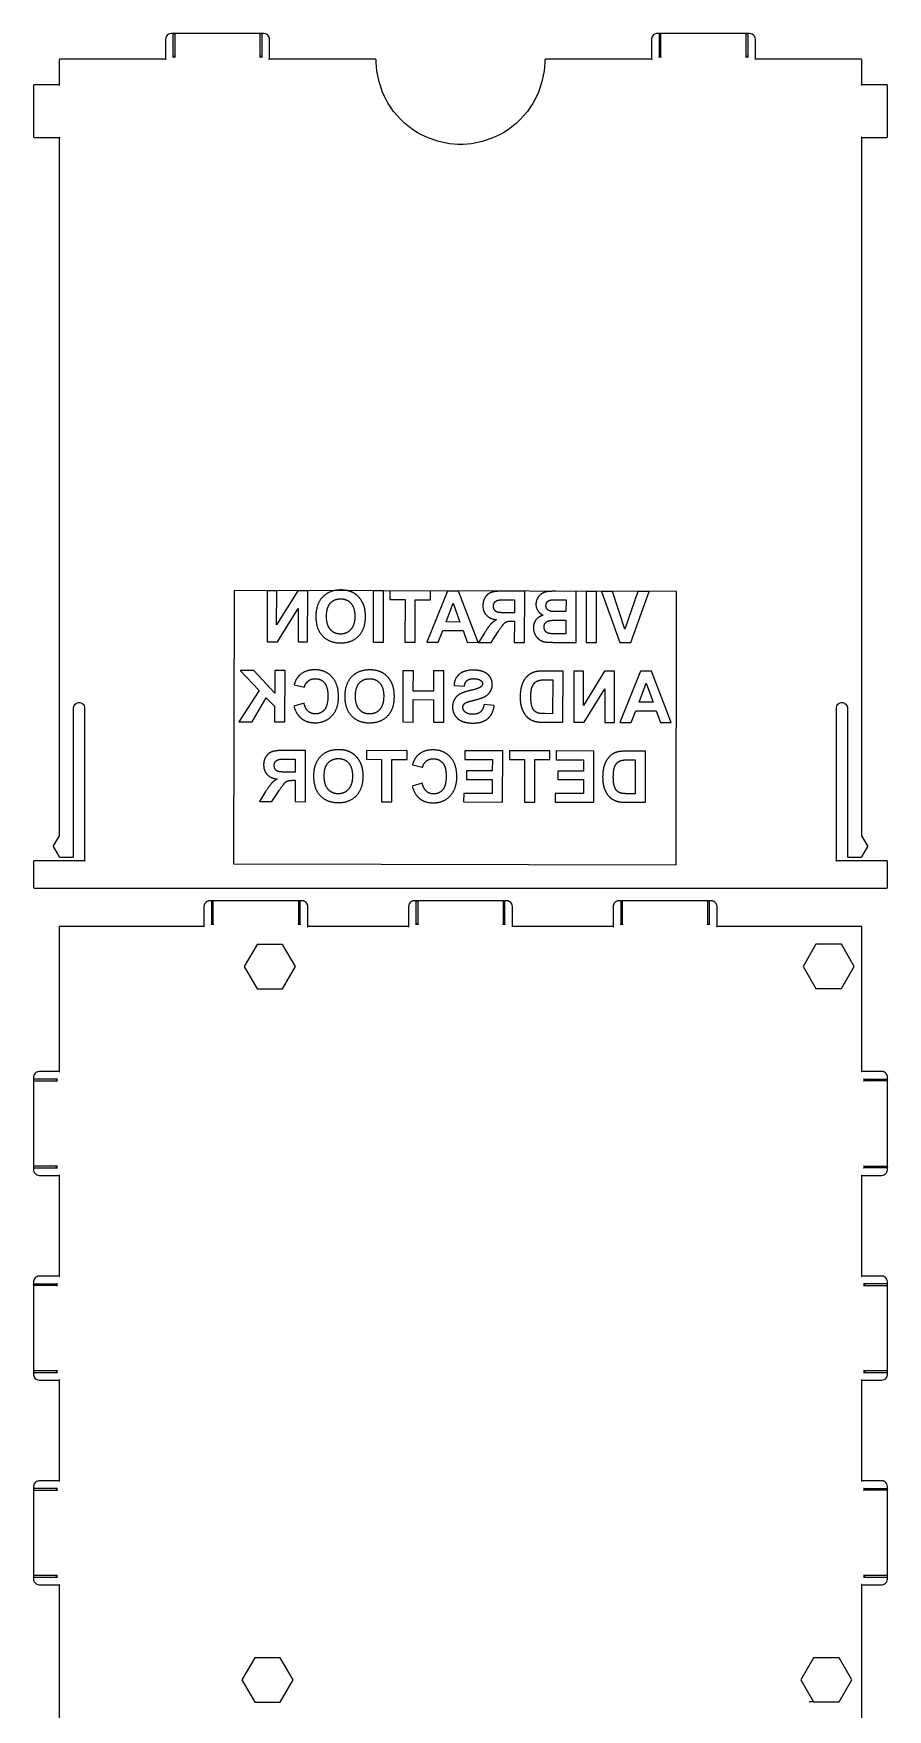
# Model space of a CAD drawing. Header units: millimetres. Extents: x 10 to 212, y 10 to 409.
# Drawn here: x 10 to 110.2, y 212.8 to 409.3 of the extents above; entities that cross this region are included whole.
import ezdxf

# ---------------------------------------------------------------- set-up
doc = ezdxf.new("R2010")
doc.units = ezdxf.units.MM
doc.layers.get('0').update_dxf_attribs({"linetype": 'CONTINUOUS'})

msp = doc.modelspace()

# ---------------------------------------------------------------- linework, layer by layer
for p, q in [((37.41, 343.96), (37.4, 337.96)), ((38.54, 343.96), (37.41, 343.96)), ((38.53, 339.95), (38.54, 343.96)), ((41, 343.95), (38.53, 339.95)), ((42.17, 343.95), (41, 343.95)), ((42.16, 337.95), (42.17, 343.95)), ((49.86, 343.94), (49.85, 337.94)), ((51.07, 343.93), (49.86, 343.94)), ((51.06, 337.93), (51.07, 343.93)), ((56.59, 343.92), (51.82, 343.93)), ((51.82, 343.93), (51.82, 342.92)), ((58.58, 343.92), (56.16, 337.93)), ((56.58, 342.91), (56.59, 343.92)), ((59.86, 343.92), (58.58, 343.92)), ((62.19, 337.91), (59.86, 343.92)), ((51.82, 342.92), (53.59, 342.92)), ((53.59, 342.92), (53.58, 337.93)), ((54.79, 337.93), (54.8, 342.91)), ((54.8, 342.91), (56.58, 342.91)), ((58.4, 340.3), (59.23, 342.52)), ((59.23, 342.52), (60.04, 340.29)), ((67.64, 343.9), (65.09, 343.91)), ((65.48, 342.89), (66.42, 342.89)), ((66.42, 342.89), (66.42, 341.37)), ((67.62, 337.9), (67.64, 343.9)), ((73.69, 343.89), (71.29, 343.9)), ((71.78, 342.9), (72.48, 342.9)), ((72.48, 342.9), (72.47, 341.51)), ((73.68, 337.89), (73.69, 343.89)), ((74.85, 343.89), (74.84, 337.89)), ((76.06, 343.89), (74.85, 343.89)), ((76.05, 337.89), (76.06, 343.89)), ((77.92, 343.88), (76.64, 343.89)), ((76.64, 343.89), (78.78, 337.88)), ((79.39, 339.44), (77.92, 343.88)), ((80.91, 343.88), (79.39, 339.44)), ((80.07, 337.88), (82.23, 343.88)), ((82.23, 343.88), (80.91, 343.88)), ((38.62, 337.96), (41.05, 341.87)), ((41.05, 341.87), (41.04, 337.95)), ((60.04, 340.29), (58.4, 340.3)), ((66.42, 341.37), (65.52, 341.37)), ((66.17, 340.41), (66.42, 340.41)), ((66.42, 340.41), (66.41, 337.91)), ((71.49, 340.51), (72.47, 340.51)), ((72.47, 341.51), (71.68, 341.51)), ((72.47, 340.51), (72.47, 338.91)), ((57.48, 337.92), (58.01, 339.28)), ((58.01, 339.28), (60.41, 339.28)), ((60.41, 339.28), (60.9, 337.92)), ((62.96, 339.08), (62.23, 337.91)), ((63.68, 337.91), (64.56, 339.22)), ((72.47, 338.91), (71.35, 338.91)), ((37.4, 337.96), (38.62, 337.96)), ((41.04, 337.95), (42.16, 337.95)), ((49.85, 337.94), (51.06, 337.93)), ((53.58, 337.93), (54.79, 337.93)), ((56.16, 337.93), (57.48, 337.92)), ((60.9, 337.92), (62.19, 337.91)), ((62.23, 337.91), (63.68, 337.91)), ((66.41, 337.91), (67.62, 337.9)), ((71.64, 337.9), (73.68, 337.89)), ((74.84, 337.89), (76.05, 337.89)), ((78.78, 337.88), (80.07, 337.88)), ((35.85, 334.6), (34.23, 334.6)), ((34.23, 334.6), (36.48, 332.26)), ((38.3, 331.93), (35.85, 334.6)), ((39.51, 334.59), (38.3, 334.59)), ((38.3, 334.59), (38.3, 331.93)), ((39.5, 328.59), (39.51, 334.59)), ((53.35, 334.57), (53.34, 328.57)), ((54.57, 334.56), (53.35, 334.57)), ((54.56, 332.2), (54.57, 334.56)), ((58.15, 334.56), (56.94, 334.56)), ((56.94, 334.56), (56.94, 332.2)), ((58.14, 328.56), (58.15, 334.56)), ((72.13, 334.53), (69.92, 334.54)), ((72.12, 328.53), (72.13, 334.53)), ((73.41, 334.53), (73.4, 328.53)), ((74.53, 334.53), (73.41, 334.53)), ((74.53, 330.52), (74.53, 334.53)), ((76.99, 334.52), (74.53, 330.52)), ((78.17, 334.52), (76.99, 334.52)), ((78.16, 328.52), (78.17, 334.52)), ((81.23, 334.51), (78.81, 328.52)), ((82.51, 334.51), (81.23, 334.51)), ((84.83, 328.51), (82.51, 334.51)), ((36.48, 332.26), (34.09, 328.6)), ((40.58, 332.94), (41.78, 332.65)), ((56.94, 332.2), (54.56, 332.2)), ((59.34, 332.84), (60.55, 332.78)), ((70.37, 333.52), (70.92, 333.52)), ((70.92, 333.52), (70.91, 329.54)), ((74.61, 328.53), (77.04, 332.44)), ((77.04, 332.44), (77.03, 328.52)), ((81.05, 330.89), (81.88, 333.11)), ((81.88, 333.11), (82.69, 330.89)), ((35.66, 328.6), (37.31, 331.41)), ((37.31, 331.41), (38.29, 330.41)), ((38.29, 330.41), (38.29, 328.59)), ((41.74, 330.79), (40.56, 330.42)), ((54.56, 328.56), (54.56, 331.19)), ((54.56, 331.19), (56.93, 331.18)), ((56.93, 331.18), (56.93, 328.56)), ((64.05, 330.5), (62.87, 330.62)), ((82.69, 330.89), (81.05, 330.89)), ((34.09, 328.6), (35.66, 328.6)), ((38.29, 328.59), (39.5, 328.59)), ((53.34, 328.57), (54.56, 328.56)), ((56.93, 328.56), (58.14, 328.56)), ((69.84, 328.54), (72.12, 328.53)), ((70.91, 329.54), (70.01, 329.55)), ((73.4, 328.53), (74.61, 328.53)), ((77.03, 328.52), (78.16, 328.52)), ((78.81, 328.52), (80.13, 328.52)), ((80.13, 328.52), (80.66, 329.88)), ((80.66, 329.88), (83.06, 329.87)), ((83.06, 329.87), (83.55, 328.51)), ((83.55, 328.51), (84.83, 328.51)), ((41.91, 325.22), (39.36, 325.23)), ((41.9, 319.22), (41.91, 325.22)), ((49.07, 325.21), (49.06, 324.2)), ((53.83, 325.2), (49.07, 325.21)), ((53.83, 324.19), (53.83, 325.2)), ((65.05, 325.18), (60.6, 325.19)), ((60.6, 325.19), (60.6, 324.17)), ((65.04, 319.18), (65.05, 325.18)), ((70.6, 325.17), (65.83, 325.18)), ((65.83, 325.18), (65.83, 324.16)), ((70.6, 324.16), (70.6, 325.17)), ((75.76, 325.16), (71.31, 325.17)), ((71.31, 325.17), (71.31, 324.15)), ((75.75, 319.16), (75.76, 325.16)), ((81.82, 325.15), (79.6, 325.15)), ((81.81, 319.15), (81.82, 325.15)), ((39.75, 324.21), (40.7, 324.21)), ((40.7, 322.69), (39.8, 322.69)), ((40.7, 324.21), (40.7, 322.69)), ((49.06, 324.2), (50.84, 324.19)), ((50.84, 324.19), (50.83, 319.21)), ((52.04, 319.2), (52.05, 324.19)), ((52.05, 324.19), (53.83, 324.19)), ((54.46, 323.55), (55.66, 323.26)), ((60.6, 324.17), (63.84, 324.17)), ((63.83, 322.84), (60.82, 322.84)), ((60.82, 322.84), (60.82, 321.83)), ((63.84, 324.17), (63.83, 322.84)), ((65.83, 324.16), (67.61, 324.16)), ((67.61, 324.16), (67.6, 319.18)), ((68.81, 319.17), (68.82, 324.16)), ((68.82, 324.16), (70.6, 324.16)), ((71.31, 324.15), (74.55, 324.15)), ((74.54, 322.82), (71.53, 322.82)), ((71.53, 322.82), (71.53, 321.81)), ((74.55, 324.15), (74.54, 322.82)), ((80.06, 324.14), (80.6, 324.14)), ((80.6, 324.14), (80.6, 320.16)), ((37.24, 320.4), (36.51, 319.23)), ((37.96, 319.23), (38.83, 320.53)), ((40.45, 321.73), (40.69, 321.73)), ((40.69, 321.73), (40.69, 319.23)), ((55.61, 321.4), (54.44, 321.03)), ((60.82, 321.83), (63.83, 321.83)), ((63.83, 321.83), (63.83, 320.19)), ((71.53, 321.81), (74.54, 321.81)), ((74.54, 321.81), (74.54, 320.17)), ((36.51, 319.23), (37.96, 319.23)), ((40.69, 319.23), (41.9, 319.22)), ((50.83, 319.21), (52.04, 319.2)), ((60.48, 320.2), (60.47, 319.19)), ((60.47, 319.19), (65.04, 319.18)), ((63.83, 320.19), (60.48, 320.2)), ((67.6, 319.18), (68.81, 319.17)), ((74.54, 320.17), (71.19, 320.18)), ((71.19, 320.18), (71.19, 319.17)), ((71.19, 319.17), (75.75, 319.16)), ((79.53, 319.15), (81.81, 319.15)), ((80.6, 320.16), (79.69, 320.16)), ((101.79, 297.3), (104.47, 297.3)), ((35.96, 213.65), (38.71, 213.65)), ((101.52, 213.66), (101, 213.66))]:
    msp.add_line(p, q)
for points in [[(14.7, 312.8), (14.7, 330.2), (14.7, 330.28), (14.77, 330.5), (14.79, 330.53), (14.8, 330.55), (14.89, 330.66), (15, 330.75), (15.02, 330.76), (15.05, 330.78), (15.27, 330.85), (15.35, 330.85), (15.43, 330.85), (15.65, 330.78), (15.68, 330.76), (15.7, 330.75), (15.81, 330.66), (15.9, 330.55), (15.91, 330.53), (15.93, 330.5), (16, 330.28), (16, 330.2), (16, 312.3), (16.01, 312.3), (16.04, 312.29), (16.04, 312.26), (16.01, 312.26), (16, 312.29), (16, 312.3), (10.1, 312.3), (10.08, 312.3), (10.03, 312.27), (10, 312.22), (10, 312.2), (10, 309.2), (10, 309.18), (10.03, 309.13), (10.08, 309.1), (10.1, 309.1), (13.1, 309.1), (107.1, 309.1), (110.1, 309.1), (110.12, 309.1), (110.17, 309.13), (110.2, 309.18), (110.2, 309.2), (110.2, 312.2), (110.2, 312.22), (110.17, 312.27), (110.12, 312.3), (110.1, 312.3), (104.2, 312.3), (104.2, 312.29), (104.19, 312.26), (104.16, 312.26), (104.16, 312.29), (104.19, 312.3), (104.2, 312.3), (104.2, 330.2), (104.2, 330.28), (104.27, 330.5), (104.29, 330.53), (104.3, 330.55), (104.39, 330.66), (104.5, 330.75), (104.52, 330.76), (104.55, 330.78), (104.78, 330.85), (104.85, 330.85), (104.93, 330.85), (105.15, 330.78), (105.17, 330.76), (105.2, 330.75), (105.31, 330.66), (105.4, 330.55), (105.41, 330.53), (105.43, 330.5), (105.5, 330.28), (105.5, 330.2), (105.5, 312.8), (105.5, 312.78), (105.53, 312.73), (105.58, 312.7), (105.6, 312.7), (107.1, 312.7), (107.12, 312.7), (107.18, 312.74), (107.19, 312.75), (107.88, 313.95), (107.88, 313.96), (107.88, 314.04), (107.88, 314.05), (107.2, 315.23), (107.19, 315.23), (107.2, 315.23), (107.2, 315.23), (107.2, 397.1), (110.1, 397.1), (110.12, 397.1), (110.17, 397.13), (110.2, 397.19), (110.2, 397.2), (110.2, 403.2), (110.2, 403.22), (110.17, 403.27), (110.12, 403.3), (110.1, 403.3), (107.2, 403.3), (107.2, 403.29), (107.19, 403.26), (107.16, 403.26), (107.16, 403.29), (107.19, 403.3), (107.2, 403.3), (107.2, 406.2), (107.2, 406.22), (107.17, 406.27), (107.12, 406.3), (107.1, 406.3), (94.7, 406.3), (94.7, 408.6), (94.7, 408.64), (94.68, 408.78), (94.62, 408.92), (94.61, 408.95), (94.59, 408.98), (94.49, 409.1), (94.38, 409.19), (94.35, 409.21), (94.32, 409.22), (94.18, 409.28), (94.04, 409.3), (94, 409.3), (93.7, 409.3), (93.72, 409.3), (93.77, 409.27), (93.8, 409.22), (93.8, 409.2), (93.8, 406.5), (93.8, 406.51), (93.79, 406.55), (93.79, 406.55), (93.78, 406.56), (93.75, 406.58), (93.75, 406.59), (93.75, 406.59), (93.71, 406.6), (93.7, 406.6), (93.69, 406.6), (93.65, 406.59), (93.65, 406.59), (93.65, 406.58), (93.61, 406.56), (93.61, 406.55), (93.61, 406.55), (93.6, 406.51), (93.6, 406.5), (93.6, 409.2), (93.6, 409.22), (93.63, 409.27), (93.68, 409.3), (93.7, 409.3), (83.5, 409.3), (83.2, 409.3), (83.11, 409.3), (82.88, 409.22), (82.85, 409.21), (82.82, 409.19), (82.7, 409.1), (82.61, 408.98), (82.59, 408.95), (82.58, 408.92), (82.5, 408.68), (82.5, 408.6), (82.5, 406.3), (82.51, 406.3), (82.54, 406.29), (82.54, 406.26), (82.51, 406.26), (82.5, 406.29), (82.5, 406.3), (70.1, 406.3), (70.08, 406.3), (70.03, 406.27), (70, 406.22), (70, 406.2), (70, 405.88), (69.91, 404.91), (69.66, 403.64), (69.25, 402.41), (68.83, 401.53), (68.67, 401.25), (68.59, 401.11), (68.33, 400.7), (67.95, 400.17), (67.54, 399.67), (67.1, 399.2), (66.63, 398.76), (66.13, 398.35), (65.6, 397.97), (65.19, 397.71), (65.05, 397.63), (64.77, 397.46), (63.89, 397.05), (62.66, 396.64), (61.39, 396.38), (60.42, 396.3), (60.1, 396.3), (59.78, 396.3), (58.8, 396.38), (57.54, 396.64), (56.31, 397.05), (55.43, 397.46), (55.15, 397.63), (55.01, 397.71), (54.6, 397.97), (54.07, 398.35), (53.57, 398.76), (53.1, 399.2), (52.66, 399.67), (52.25, 400.17), (51.87, 400.7), (51.61, 401.11), (51.53, 401.25), (51.36, 401.53), (50.95, 402.41), (50.54, 403.64), (50.28, 404.91), (50.2, 405.88), (50.2, 406.2), (50.2, 406.22), (50.17, 406.27), (50.12, 406.3), (50.1, 406.3), (37.7, 406.3), (37.7, 406.29), (37.69, 406.26), (37.66, 406.26), (37.66, 406.29), (37.69, 406.3), (37.7, 406.3), (37.7, 408.6), (37.7, 408.64), (37.68, 408.78), (37.62, 408.92), (37.61, 408.95), (37.59, 408.98), (37.49, 409.1), (37.38, 409.19), (37.35, 409.21), (37.32, 409.22), (37.08, 409.3), (37, 409.3), (36.7, 409.3), (36.72, 409.3), (36.77, 409.27), (36.8, 409.22), (36.8, 409.2), (36.8, 406.5), (36.8, 406.51), (36.79, 406.55), (36.79, 406.55), (36.78, 406.56), (36.75, 406.58), (36.75, 406.59), (36.75, 406.59), (36.71, 406.6), (36.7, 406.6), (36.69, 406.6), (36.65, 406.59), (36.65, 406.59), (36.65, 406.58), (36.61, 406.56), (36.61, 406.55), (36.61, 406.55), (36.6, 406.51), (36.6, 406.5), (36.6, 409.2), (36.6, 409.22), (36.63, 409.27), (36.68, 409.3), (36.7, 409.3), (26.5, 409.3), (26.52, 409.3), (26.57, 409.27), (26.6, 409.22), (26.6, 409.2), (26.6, 406.5), (26.6, 406.51), (26.59, 406.55), (26.59, 406.55), (26.58, 406.56), (26.55, 406.58), (26.55, 406.59), (26.55, 406.59), (26.51, 406.6), (26.5, 406.6), (26.49, 406.6), (26.45, 406.59), (26.45, 406.59), (26.45, 406.58), (26.41, 406.56), (26.41, 406.55), (26.41, 406.55), (26.4, 406.51), (26.4, 406.5), (26.4, 409.2), (26.4, 409.22), (26.43, 409.27), (26.48, 409.3), (26.5, 409.3), (26.2, 409.3), (26.11, 409.3), (25.88, 409.22), (25.85, 409.21), (25.82, 409.19), (25.7, 409.1), (25.61, 408.98), (25.59, 408.95), (25.58, 408.92), (25.52, 408.78), (25.5, 408.64), (25.5, 408.6), (25.5, 406.3), (25.51, 406.3), (25.54, 406.29), (25.54, 406.26), (25.51, 406.26), (25.5, 406.29), (25.5, 406.3), (13.1, 406.3), (13.08, 406.3), (13.03, 406.27), (13, 406.22), (13, 406.2), (13, 403.3), (10.1, 403.3), (10.08, 403.3), (10.03, 403.27), (10, 403.22), (10, 403.2), (10, 397.2), (10, 397.19), (10.03, 397.13), (10.08, 397.1), (10.1, 397.1), (13, 397.1), (13, 397.11), (13.01, 397.14), (13.04, 397.14), (13.04, 397.12), (13.01, 397.1), (13, 397.1), (13, 315.23), (12.32, 314.05), (12.32, 314.04), (12.32, 313.96), (12.32, 313.95), (13.01, 312.75), (13.02, 312.74), (13.08, 312.7), (13.1, 312.7), (14.6, 312.7), (14.62, 312.7), (14.67, 312.73), (14.7, 312.78)], [(83.43, 409.27), (83.4, 409.22), (83.4, 409.2), (83.4, 406.5), (83.4, 406.51), (83.41, 406.55), (83.41, 406.55), (83.41, 406.56), (83.45, 406.58), (83.45, 406.59), (83.45, 406.59), (83.49, 406.6), (83.5, 406.6), (83.51, 406.6), (83.55, 406.59), (83.55, 406.59), (83.55, 406.58), (83.58, 406.56), (83.59, 406.55), (83.59, 406.55), (83.6, 406.51), (83.6, 406.5), (83.6, 409.2), (83.6, 409.22), (83.57, 409.27), (83.52, 409.3), (83.5, 409.3), (83.48, 409.3)], [(94.7, 406.3), (94.69, 406.3), (94.66, 406.29), (94.66, 406.26), (94.68, 406.26), (94.7, 406.29)], [(13.01, 403.3), (13, 403.3), (13, 403.29), (13.01, 403.26), (13.04, 403.26), (13.04, 403.29)], [(107.19, 397.1), (107.2, 397.1), (107.2, 397.11), (107.19, 397.14), (107.16, 397.14), (107.16, 397.12)], [(33.48, 311.92), (85.39, 311.82), (85.45, 343.87), (33.54, 343.97)], [(13, 315.23), (13, 315.23), (13, 315.23)], [(31.08, 304.85), (31.09, 304.85), (31.09, 304.85), (31.1, 304.81), (31.1, 304.8), (31.1, 307.5), (31.1, 307.52), (31.07, 307.57), (31.02, 307.6), (31, 307.6), (30.98, 307.6), (30.93, 307.57), (30.9, 307.52), (30.9, 307.5), (30.9, 304.8), (30.9, 304.81), (30.91, 304.85), (30.91, 304.85), (30.91, 304.85), (30.95, 304.88), (30.95, 304.89), (30.95, 304.89), (30.99, 304.9), (31, 304.9), (31.01, 304.9), (31.05, 304.89), (31.05, 304.89), (31.05, 304.88)], [(41.19, 304.9), (41.2, 304.9), (41.21, 304.9), (41.25, 304.89), (41.25, 304.89), (41.25, 304.88), (41.28, 304.85), (41.29, 304.85), (41.29, 304.85), (41.3, 304.81), (41.3, 304.8), (41.3, 307.5), (41.3, 307.52), (41.27, 307.57), (41.22, 307.6), (41.2, 307.6), (41.18, 307.6), (41.13, 307.57), (41.1, 307.52), (41.1, 307.5), (41.1, 304.8), (41.1, 304.81), (41.11, 304.85), (41.11, 304.85), (41.12, 304.85), (41.15, 304.88), (41.15, 304.89), (41.15, 304.89)], [(65.19, 304.9), (65.2, 304.9), (65.21, 304.9), (65.25, 304.89), (65.25, 304.89), (65.25, 304.88), (65.28, 304.85), (65.29, 304.85), (65.29, 304.85), (65.3, 304.81), (65.3, 304.8), (65.3, 307.5), (65.3, 307.52), (65.27, 307.57), (65.22, 307.6), (65.2, 307.6), (65.18, 307.6), (65.13, 307.57), (65.1, 307.52), (65.1, 307.5), (65.1, 304.8), (65.1, 304.81), (65.11, 304.85), (65.11, 304.85), (65.11, 304.85), (65.15, 304.88), (65.15, 304.89), (65.15, 304.89)], [(89.18, 307.6), (89.13, 307.57), (89.1, 307.52), (89.1, 307.5), (89.1, 304.8), (89.1, 304.81), (89.11, 304.85), (89.11, 304.85), (89.11, 304.85), (89.15, 304.88), (89.15, 304.89), (89.15, 304.89), (89.19, 304.9), (89.2, 304.9), (89.21, 304.9), (89.25, 304.89), (89.25, 304.89), (89.25, 304.88), (89.28, 304.85), (89.29, 304.85), (89.29, 304.85), (89.3, 304.81), (89.3, 304.8), (89.3, 307.5), (89.3, 307.52), (89.27, 307.57), (89.22, 307.6), (89.2, 307.6)], [(42.2, 304.6), (42.19, 304.6), (42.16, 304.59), (42.16, 304.56), (42.18, 304.56), (42.2, 304.59)], [(66.16, 304.59), (66.16, 304.56), (66.18, 304.56), (66.2, 304.59), (66.2, 304.6), (66.19, 304.6)], [(78.04, 304.56), (78.04, 304.59), (78.01, 304.6), (78, 304.6), (78, 304.59), (78.01, 304.56)], [(36.23, 297.28), (39.23, 297.28), (40.73, 299.88), (39.23, 302.48), (36.23, 302.48), (34.73, 299.88)], [(39.23, 302.48), (36.23, 302.48), (34.73, 299.88), (36.23, 297.28), (39.23, 297.28), (40.73, 299.88)], [(101.79, 297.3), (104.79, 297.3), (106.29, 299.9), (104.79, 302.5), (101.79, 302.5), (100.29, 299.9)], [(13, 287.6), (13, 287.59), (13.01, 287.56), (13.04, 287.56), (13.04, 287.59), (13.01, 287.6)], [(12.71, 276.45), (12.71, 276.45), (12.72, 276.45), (12.75, 276.49), (12.75, 276.49), (12.75, 276.49), (12.79, 276.5), (12.8, 276.5), (10.1, 276.5), (10.08, 276.5), (10.03, 276.47), (10, 276.42), (10, 276.4), (10, 276.38), (10.03, 276.33), (10.08, 276.3), (10.1, 276.3), (12.8, 276.3), (12.79, 276.3), (12.75, 276.31), (12.75, 276.31), (12.75, 276.32), (12.72, 276.35), (12.71, 276.35), (12.71, 276.35), (12.7, 276.39), (12.7, 276.4), (12.7, 276.41)], [(13, 275.4), (13.01, 275.4), (13.04, 275.42), (13.04, 275.44), (13.01, 275.44), (13, 275.41)], [(107.41, 262.5), (107.4, 262.5), (110.1, 262.5), (110.12, 262.5), (110.17, 262.53), (110.2, 262.58), (110.2, 262.6), (110.2, 262.62), (110.17, 262.67), (110.12, 262.7), (110.1, 262.7), (107.4, 262.7), (107.41, 262.7), (107.45, 262.69), (107.45, 262.69), (107.45, 262.68), (107.48, 262.65), (107.49, 262.65), (107.49, 262.65), (107.5, 262.61), (107.5, 262.6), (107.5, 262.59), (107.49, 262.55), (107.49, 262.55), (107.48, 262.55), (107.45, 262.52), (107.45, 262.51), (107.45, 262.51)], [(10.1, 252.3), (12.8, 252.3), (12.79, 252.3), (12.75, 252.31), (12.75, 252.31), (12.75, 252.32), (12.72, 252.35), (12.71, 252.35), (12.71, 252.36), (12.7, 252.39), (12.7, 252.4), (12.7, 252.41), (12.71, 252.45), (12.71, 252.45), (12.72, 252.45), (12.75, 252.49), (12.75, 252.49), (12.75, 252.49), (12.79, 252.5), (12.8, 252.5), (10.1, 252.5), (10.08, 252.5), (10.03, 252.47), (10, 252.42), (10, 252.4), (10, 252.38), (10.03, 252.33), (10.08, 252.3)], [(12.7, 238.6), (12.7, 238.61), (12.71, 238.65), (12.71, 238.65), (12.72, 238.65), (12.75, 238.69), (12.75, 238.69), (12.75, 238.69), (12.79, 238.7), (12.8, 238.7), (10.1, 238.7), (10.08, 238.7), (10.03, 238.67), (10, 238.62), (10, 238.6), (10, 238.58), (10.03, 238.53), (10.08, 238.5), (10.1, 238.5), (12.8, 238.5), (12.79, 238.5), (12.75, 238.51), (12.75, 238.51), (12.75, 238.52), (12.72, 238.55), (12.71, 238.55), (12.71, 238.55), (12.7, 238.59)], [(110.2, 228.42), (110.17, 228.47), (110.12, 228.5), (110.1, 228.5), (107.4, 228.5), (107.41, 228.5), (107.45, 228.49), (107.45, 228.49), (107.45, 228.49), (107.48, 228.45), (107.49, 228.45), (107.49, 228.45), (107.5, 228.41), (107.5, 228.4), (107.5, 228.39), (107.49, 228.35), (107.49, 228.35), (107.48, 228.35), (107.45, 228.32), (107.45, 228.31), (107.45, 228.31), (107.41, 228.3), (107.4, 228.3), (110.1, 228.3), (110.12, 228.3), (110.17, 228.33), (110.2, 228.38), (110.2, 228.4)], [(107.16, 227.42), (107.19, 227.4), (107.2, 227.4), (107.2, 227.41), (107.19, 227.44), (107.16, 227.44)], [(35.96, 213.65), (38.96, 213.65), (40.46, 216.25), (38.96, 218.85), (35.96, 218.85), (34.46, 216.25)], [(101.52, 213.66), (104.52, 213.66), (106.02, 216.26), (104.52, 218.85), (101.52, 218.85), (100.02, 216.26)]]:
    msp.add_lwpolyline(points, close=True)
msp.add_lwpolyline([(107.2, 210.5), (107.2, 227.4), (109.5, 227.4), (109.55, 227.4), (109.68, 227.43), (109.82, 227.48), (109.85, 227.49), (109.88, 227.51), (110, 227.61), (110.09, 227.72), (110.11, 227.75), (110.12, 227.78), (110.18, 227.92), (110.2, 228.06), (110.2, 228.1), (110.2, 228.4), (110.2, 238.6), (110.2, 238.58), (110.17, 238.53), (110.12, 238.5), (110.1, 238.5), (107.4, 238.5), (107.41, 238.5), (107.45, 238.51), (107.45, 238.51), (107.45, 238.52), (107.48, 238.55), (107.49, 238.55), (107.49, 238.55), (107.5, 238.59), (107.5, 238.6), (107.5, 238.61), (107.49, 238.65), (107.49, 238.65), (107.48, 238.65), (107.45, 238.69), (107.45, 238.69), (107.45, 238.69), (107.41, 238.7), (107.4, 238.7), (110.1, 238.7), (110.12, 238.7), (110.17, 238.67), (110.2, 238.62), (110.2, 238.6), (110.2, 238.9), (110.2, 238.94), (110.18, 239.08), (110.12, 239.22), (110.11, 239.25), (110.09, 239.28), (110, 239.4), (109.88, 239.49), (109.85, 239.51), (109.82, 239.52), (109.68, 239.58), (109.55, 239.6), (109.5, 239.6), (107.2, 239.6), (107.19, 239.6), (107.16, 239.59), (107.16, 239.56), (107.19, 239.56), (107.2, 239.59), (107.2, 239.6), (107.2, 251.4), (107.2, 251.41), (107.19, 251.44), (107.16, 251.44), (107.16, 251.42), (107.19, 251.4), (107.2, 251.4), (109.5, 251.4), (109.55, 251.4), (109.68, 251.42), (109.82, 251.48), (109.85, 251.49), (109.88, 251.51), (110, 251.6), (110.09, 251.72), (110.11, 251.75), (110.12, 251.78), (110.2, 252.02), (110.2, 252.1), (110.2, 252.4), (110.2, 252.42), (110.17, 252.47), (110.12, 252.5), (110.1, 252.5), (107.4, 252.5), (107.41, 252.5), (107.45, 252.49), (107.45, 252.49), (107.45, 252.49), (107.48, 252.45), (107.49, 252.45), (107.49, 252.45), (107.5, 252.41), (107.5, 252.4), (107.5, 252.39), (107.49, 252.36), (107.49, 252.35), (107.48, 252.35), (107.45, 252.32), (107.45, 252.31), (107.45, 252.31), (107.41, 252.3), (107.4, 252.3), (110.1, 252.3), (110.12, 252.3), (110.17, 252.33), (110.2, 252.38), (110.2, 252.4), (110.2, 262.6), (110.2, 262.9), (110.2, 262.94), (110.18, 263.08), (110.12, 263.22), (110.11, 263.25), (110.09, 263.28), (110, 263.4), (109.88, 263.49), (109.85, 263.51), (109.82, 263.52), (109.68, 263.58), (109.55, 263.6), (109.5, 263.6), (107.2, 263.6), (107.19, 263.6), (107.16, 263.59), (107.16, 263.56), (107.19, 263.56), (107.2, 263.59), (107.2, 263.6), (107.2, 275.4), (107.19, 275.4), (107.16, 275.42), (107.16, 275.44), (107.19, 275.44), (107.2, 275.41), (107.2, 275.4), (109.5, 275.4), (109.55, 275.4), (109.68, 275.42), (109.82, 275.48), (109.85, 275.49), (109.88, 275.51), (110, 275.61), (110.09, 275.72), (110.11, 275.75), (110.12, 275.78), (110.18, 275.92), (110.2, 276.06), (110.2, 276.1), (110.2, 276.4), (110.2, 276.38), (110.17, 276.33), (110.12, 276.3), (110.1, 276.3), (107.4, 276.3), (107.41, 276.3), (107.45, 276.31), (107.45, 276.31), (107.45, 276.32), (107.48, 276.35), (107.49, 276.35), (107.49, 276.35), (107.5, 276.39), (107.5, 276.4), (107.5, 276.41), (107.49, 276.45), (107.49, 276.45), (107.48, 276.45), (107.45, 276.49), (107.45, 276.49), (107.45, 276.49), (107.41, 276.5), (107.4, 276.5), (110.1, 276.5), (110.12, 276.5), (110.17, 276.47), (110.2, 276.42), (110.2, 276.4), (110.2, 286.6), (110.2, 286.58), (110.17, 286.53), (110.12, 286.5), (110.1, 286.5), (107.4, 286.5), (107.41, 286.5), (107.45, 286.51), (107.45, 286.51), (107.45, 286.52), (107.48, 286.55), (107.49, 286.55), (107.49, 286.56), (107.5, 286.59), (107.5, 286.6), (107.5, 286.61), (107.49, 286.65), (107.49, 286.65), (107.48, 286.65), (107.45, 286.69), (107.45, 286.69), (107.45, 286.69), (107.41, 286.7), (107.4, 286.7), (110.1, 286.7), (110.12, 286.7), (110.17, 286.67), (110.2, 286.62), (110.2, 286.6), (110.2, 286.9), (110.2, 286.99), (110.12, 287.23), (110.11, 287.25), (110.09, 287.28), (110, 287.39), (109.88, 287.49), (109.85, 287.51), (109.82, 287.52), (109.68, 287.58), (109.55, 287.6), (109.5, 287.6), (107.2, 287.6), (107.2, 287.59), (107.19, 287.56), (107.16, 287.56), (107.16, 287.59), (107.19, 287.6), (107.2, 287.6), (107.2, 304.5), (107.2, 304.52), (107.17, 304.57), (107.12, 304.6), (107.1, 304.6), (90.2, 304.6), (90.2, 304.59), (90.18, 304.56), (90.16, 304.56), (90.16, 304.59), (90.19, 304.6), (90.2, 304.6), (90.2, 306.9), (90.2, 306.95), (90.17, 307.08), (90.12, 307.22), (90.11, 307.25), (90.09, 307.28), (89.99, 307.39), (89.88, 307.49), (89.85, 307.51), (89.82, 307.52), (89.68, 307.58), (89.54, 307.6), (89.5, 307.6), (89.2, 307.6), (79, 307.6), (78.98, 307.6), (78.93, 307.57), (78.9, 307.52), (78.9, 307.5), (78.9, 304.8), (78.9, 304.81), (78.91, 304.85), (78.91, 304.85), (78.91, 304.85), (78.95, 304.88), (78.95, 304.89), (78.95, 304.89), (78.99, 304.9), (79, 304.9), (79.01, 304.9), (79.05, 304.89), (79.05, 304.89), (79.05, 304.88), (79.08, 304.85), (79.09, 304.85), (79.09, 304.85), (79.1, 304.81), (79.1, 304.8), (79.1, 307.5), (79.1, 307.52), (79.07, 307.57), (79.02, 307.6), (79, 307.6), (78.7, 307.6), (78.65, 307.6), (78.52, 307.58), (78.38, 307.52), (78.35, 307.51), (78.32, 307.49), (78.21, 307.39), (78.11, 307.28), (78.09, 307.25), (78.08, 307.22), (78.02, 307.08), (78, 306.95), (78, 306.9), (78, 304.6), (66.2, 304.6), (66.2, 306.9), (66.2, 306.95), (66.17, 307.08), (66.12, 307.22), (66.11, 307.25), (66.09, 307.28), (65.99, 307.39), (65.88, 307.49), (65.85, 307.51), (65.82, 307.52), (65.68, 307.58), (65.54, 307.6), (65.5, 307.6), (65.2, 307.6), (55, 307.6), (55.02, 307.6), (55.07, 307.57), (55.1, 307.52), (55.1, 307.5), (55.1, 304.8), (55.1, 304.81), (55.09, 304.85), (55.09, 304.85), (55.08, 304.85), (55.05, 304.88), (55.05, 304.89), (55.05, 304.89), (55.01, 304.9), (55, 304.9), (54.99, 304.9), (54.95, 304.89), (54.95, 304.89), (54.95, 304.88), (54.91, 304.85), (54.91, 304.85), (54.91, 304.85), (54.9, 304.81), (54.9, 304.8), (54.9, 307.5), (54.9, 307.52), (54.93, 307.57), (54.98, 307.6), (55, 307.6), (54.7, 307.6), (54.65, 307.6), (54.52, 307.58), (54.38, 307.52), (54.35, 307.51), (54.32, 307.49), (54.21, 307.39), (54.11, 307.28), (54.09, 307.25), (54.08, 307.22), (54.02, 307.08), (54, 306.95), (54, 306.9), (54, 304.6), (54, 304.59), (54.01, 304.56), (54.04, 304.56), (54.04, 304.59), (54.01, 304.6), (54, 304.6), (42.2, 304.6), (42.2, 306.9), (42.2, 306.95), (42.17, 307.08), (42.12, 307.22), (42.11, 307.25), (42.09, 307.28), (41.99, 307.39), (41.88, 307.49), (41.85, 307.51), (41.82, 307.52), (41.68, 307.58), (41.54, 307.6), (41.5, 307.6), (41.2, 307.6), (31, 307.6), (30.7, 307.6), (30.65, 307.6), (30.52, 307.58), (30.38, 307.52), (30.35, 307.51), (30.32, 307.49), (30.21, 307.39), (30.11, 307.28), (30.09, 307.25), (30.08, 307.22), (30.02, 307.08), (30, 306.95), (30, 306.9), (30, 304.6), (30, 304.59), (30.01, 304.56), (30.04, 304.56), (30.04, 304.59), (30.01, 304.6), (30, 304.6), (13.1, 304.6), (13.08, 304.6), (13.03, 304.57), (13, 304.52), (13, 304.5), (13, 287.6), (10.7, 287.6), (10.61, 287.6), (10.38, 287.52), (10.35, 287.51), (10.32, 287.49), (10.2, 287.39), (10.11, 287.28), (10.09, 287.25), (10.08, 287.23), (10, 286.98), (10, 286.9), (10, 286.6), (10, 286.58), (10.03, 286.53), (10.08, 286.5), (10.1, 286.5), (12.8, 286.5), (12.79, 286.5), (12.75, 286.51), (12.75, 286.51), (12.75, 286.52), (12.72, 286.55), (12.71, 286.55), (12.71, 286.56), (12.7, 286.59), (12.7, 286.6), (12.7, 286.61), (12.71, 286.65), (12.71, 286.65), (12.72, 286.65), (12.75, 286.69), (12.75, 286.69), (12.75, 286.69), (12.79, 286.7), (12.8, 286.7), (10.1, 286.7), (10.08, 286.7), (10.03, 286.67), (10, 286.62), (10, 286.6), (10, 276.4), (10, 276.1), (10, 276.06), (10.02, 275.92), (10.08, 275.78), (10.09, 275.75), (10.11, 275.72), (10.2, 275.61), (10.32, 275.51), (10.35, 275.49), (10.38, 275.48), (10.52, 275.42), (10.65, 275.4), (10.7, 275.4), (13, 275.4), (13, 263.6), (13, 263.59), (13.01, 263.56), (13.04, 263.56), (13.04, 263.59), (13.01, 263.6), (13, 263.6), (10.7, 263.6), (10.65, 263.6), (10.52, 263.58), (10.38, 263.52), (10.35, 263.51), (10.32, 263.49), (10.2, 263.4), (10.11, 263.28), (10.09, 263.25), (10.08, 263.22), (10, 262.98), (10, 262.9), (10, 262.6), (10, 262.62), (10.03, 262.67), (10.08, 262.7), (10.1, 262.7), (12.8, 262.7), (12.79, 262.7), (12.75, 262.69), (12.75, 262.69), (12.75, 262.68), (12.72, 262.65), (12.71, 262.65), (12.71, 262.65), (12.7, 262.61), (12.7, 262.6), (12.7, 262.59), (12.71, 262.55), (12.71, 262.55), (12.72, 262.55), (12.75, 262.52), (12.75, 262.51), (12.75, 262.51), (12.79, 262.5), (12.8, 262.5), (10.1, 262.5), (10.08, 262.5), (10.03, 262.53), (10, 262.58), (10, 262.6), (10, 252.4), (10, 252.1), (10, 252.01), (10.08, 251.78), (10.09, 251.75), (10.11, 251.72), (10.2, 251.6), (10.32, 251.51), (10.35, 251.49), (10.38, 251.48), (10.52, 251.42), (10.65, 251.4), (10.7, 251.4), (13, 251.4), (13.01, 251.4), (13.04, 251.42), (13.04, 251.44), (13.01, 251.44), (13, 251.41), (13, 251.4), (13, 239.6), (13.01, 239.6), (13.04, 239.59), (13.04, 239.56), (13.01, 239.56), (13, 239.59), (13, 239.6), (10.7, 239.6), (10.61, 239.6), (10.38, 239.52), (10.35, 239.51), (10.32, 239.49), (10.2, 239.4), (10.11, 239.28), (10.09, 239.25), (10.08, 239.22), (10, 238.98), (10, 238.9), (10, 238.6), (10, 228.4), (10, 228.38), (10.03, 228.33), (10.08, 228.3), (10.1, 228.3), (12.8, 228.3), (12.79, 228.3), (12.75, 228.31), (12.75, 228.31), (12.75, 228.32), (12.72, 228.35), (12.71, 228.35), (12.71, 228.35), (12.7, 228.39), (12.7, 228.4), (12.7, 228.41), (12.71, 228.45), (12.71, 228.45), (12.72, 228.45), (12.75, 228.49), (12.75, 228.49), (12.75, 228.49), (12.79, 228.5), (12.8, 228.5), (10.1, 228.5), (10.08, 228.5), (10.03, 228.47), (10, 228.42), (10, 228.4), (10, 228.1), (10, 228.06), (10.02, 227.92), (10.08, 227.78), (10.09, 227.75), (10.11, 227.72), (10.2, 227.61), (10.32, 227.51), (10.35, 227.49), (10.38, 227.48), (10.52, 227.43), (10.65, 227.4), (10.7, 227.4), (13, 227.4), (13, 227.41), (13.01, 227.44), (13.04, 227.44), (13.04, 227.42), (13.01, 227.4), (13, 227.4), (13, 210.5)])
for points in [[(46.05, 344.05), (44.72, 344.05), (43.93, 343.23)], [(47.34, 343.81), (46.78, 344.05), (46.05, 344.05)], [(43.93, 343.23), (43.13, 342.41), (43.13, 340.94)], [(44.38, 340.97), (44.38, 342), (44.83, 342.51)], [(44.83, 342.51), (45.29, 343.01), (46.04, 343.01)], [(46.04, 343.01), (46.79, 343.01), (47.24, 342.5)], [(47.24, 342.5), (47.7, 341.98), (47.7, 340.95)], [(48.12, 343.27), (47.76, 343.63), (47.34, 343.81)], [(48.68, 342.44), (48.47, 342.9), (48.12, 343.27)], [(48.95, 340.9), (48.95, 341.82), (48.68, 342.44)], [(62.99, 343.18), (62.73, 342.76), (62.73, 342.23)], [(62.73, 342.23), (62.72, 341.56), (63.12, 341.12)], [(63.69, 343.75), (63.25, 343.59), (62.99, 343.18)], [(65.09, 343.91), (64.12, 343.91), (63.69, 343.75)], [(63.97, 342.15), (63.97, 342.45), (64.14, 342.64)], [(64.1, 341.7), (63.97, 341.88), (63.97, 342.15)], [(64.14, 342.64), (64.3, 342.83), (64.59, 342.87)], [(64.59, 342.87), (64.74, 342.89), (65.48, 342.89)], [(69.14, 343.09), (68.96, 342.78), (68.95, 342.39)], [(68.95, 342.39), (68.95, 341.97), (69.18, 341.62)], [(69.6, 343.59), (69.32, 343.41), (69.14, 343.09)], [(70.23, 343.84), (69.88, 343.78), (69.6, 343.59)], [(70.13, 342.22), (70.13, 342.5), (70.29, 342.67)], [(70.31, 341.75), (70.13, 341.93), (70.13, 342.22)], [(71.29, 343.9), (70.58, 343.9), (70.23, 343.84)], [(70.29, 342.67), (70.44, 342.84), (70.74, 342.88)], [(70.74, 342.88), (70.92, 342.9), (71.78, 342.9)], [(43.13, 340.94), (43.12, 339.49), (43.91, 338.67)], [(44.84, 339.4), (44.38, 339.92), (44.38, 340.97)], [(47.7, 340.95), (47.7, 339.93), (47.22, 339.4)], [(48.15, 338.65), (48.94, 339.47), (48.95, 340.9)], [(63.66, 340.06), (63.4, 339.78), (62.96, 339.08)], [(63.12, 341.12), (63.52, 340.67), (64.31, 340.56)], [(64.31, 340.56), (63.91, 340.33), (63.66, 340.06)], [(64.43, 341.45), (64.22, 341.52), (64.1, 341.7)], [(65.52, 341.37), (64.65, 341.37), (64.43, 341.45)], [(64.56, 339.22), (65.03, 339.91), (65.2, 340.1)], [(65.2, 340.1), (65.37, 340.28), (65.56, 340.35)], [(65.56, 340.35), (65.75, 340.41), (66.17, 340.41)], [(68.95, 340.55), (68.66, 340.16), (68.65, 339.64)], [(69.8, 341.09), (69.25, 340.93), (68.95, 340.55)], [(69.18, 341.62), (69.41, 341.27), (69.8, 341.09)], [(69.91, 339.7), (69.91, 339.97), (70.04, 340.15)], [(70.04, 340.15), (70.17, 340.34), (70.42, 340.43)], [(70.8, 341.53), (70.49, 341.57), (70.31, 341.75)], [(70.42, 340.43), (70.67, 340.51), (71.49, 340.51)], [(71.68, 341.51), (70.97, 341.51), (70.8, 341.53)], [(43.91, 338.67), (44.7, 337.84), (46.02, 337.84)], [(46.03, 338.88), (45.3, 338.88), (44.84, 339.4)], [(46.02, 337.84), (47.36, 337.84), (48.15, 338.65)], [(47.22, 339.4), (46.75, 338.88), (46.03, 338.88)], [(68.65, 339.64), (68.65, 339.23), (68.84, 338.85)], [(68.84, 338.85), (69.03, 338.46), (69.36, 338.23)], [(69.36, 338.23), (69.69, 337.99), (70.17, 337.94)], [(70.08, 339.19), (69.91, 339.38), (69.91, 339.7)], [(70.52, 338.95), (70.25, 339), (70.08, 339.19)], [(71.35, 338.91), (70.69, 338.91), (70.52, 338.95)], [(70.17, 337.94), (70.48, 337.91), (71.64, 337.9)], [(42.99, 334.69), (41.89, 334.69), (41.2, 334.04)], [(45.02, 333.86), (44.25, 334.69), (42.99, 334.69)], [(49.45, 334.68), (48.12, 334.68), (47.32, 333.86)], [(50.74, 334.44), (50.18, 334.67), (49.45, 334.68)], [(51.51, 333.89), (51.16, 334.26), (50.74, 334.44)], [(59.95, 334.16), (59.37, 333.67), (59.34, 332.84)], [(61.65, 334.65), (60.52, 334.66), (59.95, 334.16)], [(62.83, 334.44), (62.34, 334.65), (61.65, 334.65)], [(63.58, 333.83), (63.32, 334.23), (62.83, 334.44)], [(68.78, 334.42), (68.25, 334.27), (67.87, 333.87)], [(69.92, 334.54), (69.17, 334.54), (68.78, 334.42)], [(41.2, 334.04), (40.79, 333.66), (40.58, 332.94)], [(41.78, 332.65), (41.89, 333.11), (42.23, 333.38)], [(42.23, 333.38), (42.56, 333.65), (43.05, 333.65)], [(43.05, 333.65), (43.71, 333.65), (44.13, 333.17)], [(44.13, 333.17), (44.54, 332.69), (44.54, 331.62)], [(45.79, 331.53), (45.79, 333.03), (45.02, 333.86)], [(47.32, 333.86), (46.53, 333.04), (46.52, 331.57)], [(47.77, 331.6), (47.78, 332.63), (48.23, 333.14)], [(48.23, 333.14), (48.68, 333.64), (49.43, 333.64)], [(49.43, 333.64), (50.18, 333.64), (50.64, 333.12)], [(50.64, 333.12), (51.1, 332.61), (51.09, 331.57)], [(52.07, 333.07), (51.87, 333.53), (51.51, 333.89)], [(52.34, 331.53), (52.34, 332.45), (52.07, 333.07)], [(61.38, 332.3), (60.5, 332.09), (60.07, 331.87)], [(60.55, 332.78), (60.63, 333.25), (60.89, 333.45)], [(60.89, 333.45), (61.15, 333.65), (61.66, 333.65)], [(62.49, 332.7), (62.27, 332.5), (61.38, 332.3)], [(61.66, 333.65), (62.19, 333.65), (62.48, 333.43)], [(62.48, 333.43), (62.68, 333.29), (62.68, 333.06)], [(62.68, 333.06), (62.68, 332.85), (62.49, 332.7)], [(63.28, 331.77), (63.83, 332.26), (63.83, 332.98)], [(63.83, 332.98), (63.83, 333.43), (63.58, 333.83)], [(67.3, 332.9), (67.1, 332.33), (67.1, 331.48)], [(67.87, 333.87), (67.49, 333.48), (67.3, 332.9)], [(68.35, 331.53), (68.35, 332.23), (68.47, 332.6)], [(68.47, 332.6), (68.6, 332.97), (68.82, 333.18)], [(68.82, 333.18), (69.04, 333.39), (69.38, 333.46)], [(69.38, 333.46), (69.63, 333.52), (70.37, 333.52)], [(40.56, 330.42), (40.83, 329.44), (41.46, 328.96)], [(42.23, 329.83), (41.89, 330.13), (41.74, 330.79)], [(44.54, 331.62), (44.54, 330.48), (44.13, 330)], [(45.02, 329.3), (45.79, 330.11), (45.79, 331.53)], [(46.52, 331.57), (46.52, 330.12), (47.31, 329.3)], [(48.24, 330.03), (47.77, 330.55), (47.77, 331.6)], [(51.09, 331.57), (51.09, 330.56), (50.62, 330.03)], [(51.55, 329.28), (52.34, 330.1), (52.34, 331.53)], [(59.41, 331.26), (59.17, 330.87), (59.17, 330.3)], [(59.17, 330.3), (59.17, 329.79), (59.45, 329.34)], [(60.07, 331.87), (59.65, 331.64), (59.41, 331.26)], [(60.38, 330.3), (60.38, 330.51), (60.5, 330.66)], [(60.67, 329.72), (60.38, 329.97), (60.38, 330.3)], [(60.5, 330.66), (60.63, 330.81), (60.94, 330.92)], [(60.94, 330.92), (61.15, 330.99), (61.91, 331.18)], [(61.91, 331.18), (62.89, 331.42), (63.28, 331.77)], [(62.87, 330.62), (62.76, 330.02), (62.43, 329.74)], [(63.31, 328.97), (63.93, 329.49), (64.05, 330.5)], [(67.1, 331.48), (67.1, 330.74), (67.28, 330.21)], [(67.28, 330.21), (67.5, 329.55), (67.92, 329.15)], [(68.47, 330.44), (68.35, 330.84), (68.35, 331.53)], [(68.79, 329.86), (68.59, 330.03), (68.47, 330.44)], [(41.46, 328.96), (42.08, 328.48), (43.05, 328.48)], [(43.06, 329.52), (42.58, 329.52), (42.23, 329.83)], [(43.05, 328.48), (44.25, 328.48), (45.02, 329.3)], [(44.13, 330), (43.72, 329.52), (43.06, 329.52)], [(47.31, 329.3), (48.1, 328.47), (49.42, 328.47)], [(49.42, 329.51), (48.7, 329.51), (48.24, 330.03)], [(50.62, 330.03), (50.15, 329.51), (49.42, 329.51)], [(49.42, 328.47), (50.76, 328.47), (51.55, 329.28)], [(59.45, 329.34), (59.74, 328.89), (60.26, 328.67)], [(60.26, 328.67), (60.78, 328.45), (61.57, 328.44)], [(61.56, 329.47), (60.97, 329.47), (60.67, 329.72)], [(62.43, 329.74), (62.11, 329.47), (61.56, 329.47)], [(61.57, 328.44), (62.7, 328.44), (63.31, 328.97)], [(67.92, 329.15), (68.23, 328.84), (68.77, 328.66)], [(68.77, 328.66), (69.17, 328.54), (69.84, 328.54)], [(69.27, 329.6), (68.98, 329.68), (68.79, 329.86)], [(70.01, 329.55), (69.5, 329.55), (69.27, 329.6)], [(37.27, 324.5), (37, 324.08), (37, 323.55)], [(37.96, 325.07), (37.53, 324.91), (37.27, 324.5)], [(39.36, 325.23), (38.4, 325.23), (37.96, 325.07)], [(43.66, 324.5), (42.86, 323.68), (42.86, 322.21)], [(45.78, 325.32), (44.45, 325.32), (43.66, 324.5)], [(44.56, 323.78), (45.02, 324.28), (45.77, 324.28)], [(45.77, 324.28), (46.52, 324.28), (46.97, 323.77)], [(47.07, 325.08), (46.51, 325.32), (45.78, 325.32)], [(47.85, 324.54), (47.49, 324.9), (47.07, 325.08)], [(48.4, 323.71), (48.2, 324.17), (47.85, 324.54)], [(55.07, 324.65), (54.66, 324.27), (54.46, 323.55)], [(56.86, 325.3), (55.76, 325.3), (55.07, 324.65)], [(58.9, 324.47), (58.12, 325.3), (56.86, 325.3)], [(59.67, 322.14), (59.67, 323.64), (58.9, 324.47)], [(77.56, 324.49), (77.18, 324.09), (76.98, 323.52)], [(78.46, 325.04), (77.93, 324.89), (77.56, 324.49)], [(79.6, 325.15), (78.85, 325.15), (78.46, 325.04)], [(37, 323.55), (37, 322.88), (37.4, 322.43)], [(37.4, 322.43), (37.79, 321.99), (38.58, 321.88)], [(38.25, 323.47), (38.25, 323.77), (38.41, 323.96)], [(38.37, 323.02), (38.25, 323.2), (38.25, 323.47)], [(38.71, 322.77), (38.49, 322.84), (38.37, 323.02)], [(38.41, 323.96), (38.57, 324.14), (38.87, 324.19)], [(39.8, 322.69), (38.93, 322.69), (38.71, 322.77)], [(38.87, 324.19), (39.02, 324.21), (39.75, 324.21)], [(44.11, 322.24), (44.11, 323.27), (44.56, 323.78)], [(46.97, 323.77), (47.43, 323.25), (47.43, 322.22)], [(48.68, 322.17), (48.68, 323.09), (48.4, 323.71)], [(55.66, 323.26), (55.76, 323.72), (56.1, 323.99)], [(56.1, 323.99), (56.44, 324.26), (56.92, 324.26)], [(56.92, 324.26), (57.59, 324.26), (58, 323.78)], [(58, 323.78), (58.42, 323.3), (58.42, 322.23)], [(76.98, 323.52), (76.78, 322.94), (76.78, 322.1)], [(78.03, 322.15), (78.04, 322.85), (78.16, 323.22)], [(78.16, 323.22), (78.28, 323.59), (78.5, 323.8)], [(78.5, 323.8), (78.72, 324.01), (79.06, 324.08)], [(79.06, 324.08), (79.32, 324.14), (80.06, 324.14)], [(37.93, 321.38), (37.68, 321.1), (37.24, 320.4)], [(38.58, 321.88), (38.19, 321.65), (37.93, 321.38)], [(38.83, 320.53), (39.3, 321.23), (39.47, 321.42)], [(39.47, 321.42), (39.65, 321.6), (39.84, 321.66)], [(39.84, 321.66), (40.03, 321.73), (40.45, 321.73)], [(42.86, 322.21), (42.85, 320.76), (43.64, 319.94)], [(44.57, 320.67), (44.11, 321.2), (44.11, 322.24)], [(45.76, 320.15), (45.03, 320.15), (44.57, 320.67)], [(46.95, 320.67), (46.48, 320.15), (45.76, 320.15)], [(47.43, 322.22), (47.43, 321.2), (46.95, 320.67)], [(47.88, 319.93), (48.67, 320.74), (48.68, 322.17)], [(54.44, 321.03), (54.71, 320.05), (55.33, 319.57)], [(56.11, 320.44), (55.76, 320.74), (55.61, 321.4)], [(56.94, 320.13), (56.46, 320.13), (56.11, 320.44)], [(58, 320.61), (57.59, 320.13), (56.94, 320.13)], [(58.42, 322.23), (58.42, 321.09), (58, 320.61)], [(58.89, 319.91), (59.66, 320.72), (59.67, 322.14)], [(76.78, 322.1), (76.78, 321.36), (76.96, 320.82)], [(76.96, 320.82), (77.19, 320.17), (77.6, 319.76)], [(78.15, 321.05), (78.03, 321.46), (78.03, 322.15)], [(78.47, 320.47), (78.28, 320.65), (78.15, 321.05)], [(78.96, 320.22), (78.66, 320.3), (78.47, 320.47)], [(43.64, 319.94), (44.43, 319.12), (45.75, 319.11)], [(45.75, 319.11), (47.09, 319.11), (47.88, 319.93)], [(55.33, 319.57), (55.96, 319.09), (56.93, 319.09)], [(56.93, 319.09), (58.12, 319.09), (58.89, 319.91)], [(77.6, 319.76), (77.92, 319.46), (78.45, 319.28)], [(78.45, 319.28), (78.85, 319.15), (79.53, 319.15)], [(79.69, 320.16), (79.18, 320.16), (78.96, 320.22)]]:
    msp.add_open_spline(points, degree=2)

doc.saveas('drawing.dxf')
